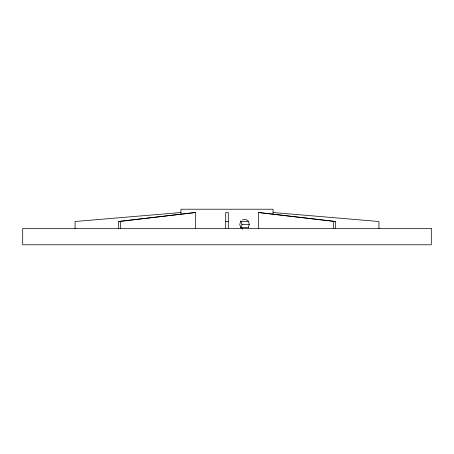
<?xml version="1.0" encoding="UTF-8"?>
<svg xmlns="http://www.w3.org/2000/svg" width="454" height="454" viewBox="0 0 454 454"><rect width="100%" height="100%" fill="white"/><g stroke="black" fill="none" stroke-linecap="round" stroke-linejoin="round"><path stroke-width="0.68" d="M243.14 219.498L246.096 219.498L248.423 221.376L249.297 224.412L248.276 227.573M240.836 227.687L242.044 224.412L241.131 221.376L240.535 220.905M242.379 220.082L242.686 219.849M240.841 221.257L239.74 224.412L240.688 227.454L242.839 229.1M118.653 228.617L118.653 221.507L195.356 212.523L195.356 228.617M118.653 221.507L195.356 212.523M180.953 212.523L75.069 221.507L75.069 228.617M241.131 221.376L248.423 221.376M225.706 221.507L228.294 221.507M258.644 228.617L258.644 212.523L335.347 221.507L335.347 228.617M242.044 224.412L249.297 224.412M241.131 227.454L248.423 227.454M258.644 212.523L335.347 221.507M273.047 212.523L378.931 221.507L378.931 228.617M333.52 221.507L333.52 228.617M273.047 213.919L273.064 209.22L180.936 209.22L180.953 213.919M228.294 228.617L228.294 212.523L225.706 212.523L225.706 228.617M120.48 221.507L120.48 228.617M431.3 228.617L22.7 228.617L22.7 244.78L431.3 244.78L431.3 228.617"/></g></svg>
